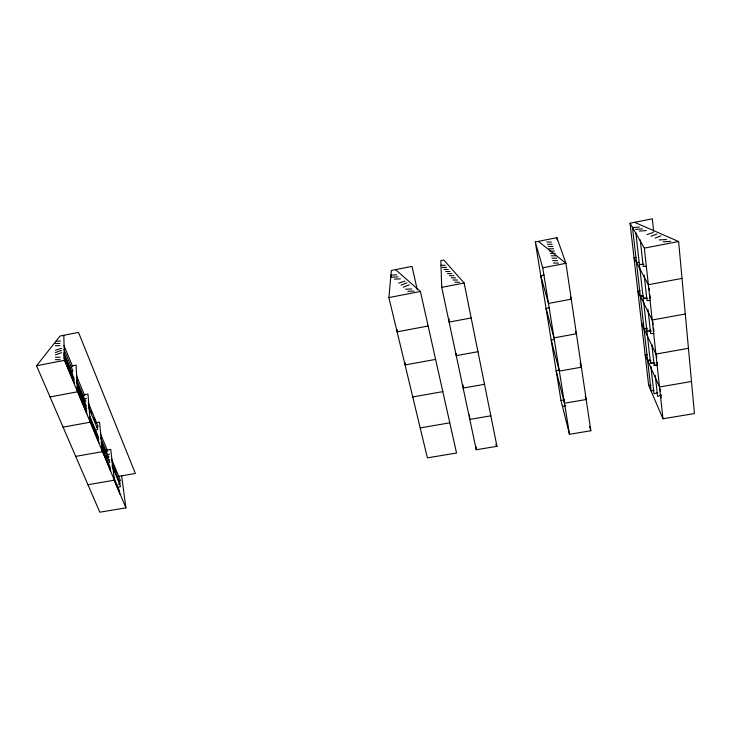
<?xml version="1.0" encoding="UTF-8"?>
<svg xmlns="http://www.w3.org/2000/svg" width="731" height="731" viewBox="0 0 731 731"><rect width="100%" height="100%" fill="white"/><g stroke="black" fill="none" stroke-linecap="round" stroke-linejoin="round"><path stroke-width="1.1" d="M405.166 362.695L405.065 364.943L435.603 359.387M397.262 329.626L397.116 331.837L428.138 326.017M395.562 269.629L420.407 291.477L456.546 453.019L427.388 457.853L388.883 297.581L391.359 270.461L412.001 266.376L417.264 289.768M106.077 451.986L107.174 450.004L110.737 449.373L114.392 480.194L87.948 484.717M83.069 396.631L84.321 394.731L87.976 394.046L90.242 422.198L63.067 427.132M71.062 367.656L72.378 365.829L76.079 365.116L77.577 391.779L50.028 396.942M121.62 475.844L125.915 507.862L99.818 512.193L36.55 365.756L60.061 336.032L78.491 332.386L135.381 473.478L118.102 476.448M651.047 236.314L656.831 234.057M655.067 238.114L660.879 235.839M403.247 287.164L409.259 284.889M400.999 285.117L406.975 282.86M55.382 352.58L61.559 350.341M55.392 354.91L61.605 352.662M661.354 395.06L657.589 396.403L655.268 375.432M653.925 390.19L651.129 391.176L632.507 227.505L639.387 227.049M657.708 392.501L653.971 393.835L650.882 366.377M635.851 232.75L650.508 363.079L652.408 362.412M651.851 344.575L654.172 365.491L656.082 364.824M649.539 359.89L647.648 360.557L650.892 360.547M646.935 327.936L644.048 328.932L647.337 328.877M650.809 329.964L646.935 331.298L651.358 331.225M117.782 487.458L120.597 486.499L112.035 465.848M642.284 295.58L640.329 296.247L643.664 296.137M645.208 297.782L643.243 298.458L647.73 298.312M118.632 481.382L120.487 480.751L111.596 459.242M118.367 484.297L120.222 483.657L112.145 464.121M106.662 455.066L109.486 454.115M107.274 457.56L109.166 456.93M107.567 460.302L109.467 459.653M107.868 463.061L109.787 462.412L101.253 441.844M96.245 427.324L98.155 426.685L88.213 402.617M94.875 430.349L97.762 429.389L88.625 407.313M647.072 234.541L653.304 232.476M83.562 399.382L86.477 398.432M84.065 401.648L86.02 401.008M398.788 283.098L405.011 281.079M55.373 350.268L61.55 348.294M535.284 241.979L556.912 237.694L565.931 263.315L590.831 430.742L569.486 434.287L560.979 400.46L535.284 241.979L542.758 267.802L569.486 434.287M634.581 222.325L678.615 241.513L694.45 413.554L662.98 418.772L648.662 385.42L630.04 223.22L652.344 218.807L653.642 231.261M36.55 365.756L64.492 360.346L125.915 507.862M388.883 297.581L420.407 291.477M441.725 287.347L464.148 283.016L496.961 446.312L476.247 449.748L441.725 287.347L440.839 260.665L443.827 260.072L464.148 283.016M542.758 267.802L565.931 263.315L538.363 241.367M630.04 223.22L644.349 248.138L678.615 241.513M544.12 275.121L540.757 275.77L548.478 303.447L571.267 299.171L570.555 297.06M636.253 257.403L634.015 257.833L648.342 284.715L682.005 278.401M471.175 317.948L449.108 322.088L448.953 318.67M549.374 307.842L546.057 308.464L554.007 337.859L576.412 333.784L575.717 331.618M640.054 290.901L637.861 291.313L652.198 320.004L685.285 313.983M477.955 351.693L456.245 355.641L456.117 353.411M95.916 422.774L99.526 422.116L102.504 451.657L75.704 456.382M554.454 339.513L551.192 340.107L559.343 371.092L581.383 367.209L580.067 362.951M643.737 323.303L641.571 323.696L655.917 354.069L688.447 348.331M559.37 370.197L556.163 370.763L564.496 403.22L586.189 399.51L585.22 396.275M647.3 354.672L645.171 355.056L659.508 386.973L691.499 381.5M412.75 396.942L442.822 391.642M463.134 388.06L484.498 384.296M560.979 400.46L564.314 399.894M648.662 385.42L650.828 385.045M420.188 427.9L449.793 422.838M490.839 415.82L469.805 419.411L469.457 414.87M562.45 406.308L565.821 405.732M635.467 229.351L642.403 228.894M639.287 231.051L646.286 230.603M659.152 239.942L666.453 239.503M663.282 241.787L670.656 241.358M636.482 262.456L638.739 262.347M396.787 274.838L390.93 275.13L391.45 277.323M639.424 264.494L643.974 264.266M392.3 277.195L398.194 276.912M646.149 266.258L643.198 266.395L640.265 239.887M394.429 279.141L400.369 278.858M405.522 289.229L411.699 288.973M407.834 291.331L414.048 291.084M650.371 300.441L646.981 300.542L644.175 275.212M55.995 341.167L60.527 341.094M653.98 333.51L650.636 333.555L647.949 309.35M55.337 343.497L59.896 343.433M55.346 345.726L59.933 345.662M546.788 242.034L551.393 242.007M55.401 357.285L60.125 357.249M547.501 244.264L552.133 244.236M548.223 246.511L552.892 246.493M55.41 359.679L60.161 359.652M548.954 248.796L553.65 248.778M549.694 251.099L554.418 251.099M650.508 363.079L654.866 363.069M550.443 253.438L555.204 253.438M654.172 365.491L657.461 365.491M551.192 255.804L555.989 255.813M551.96 258.198L556.794 258.207M70.761 371.211L73.009 371.22L63.972 349.4M552.746 260.62L557.598 260.647M553.531 263.078L558.42 263.105M440.994 265.262L445.243 265.298M442.191 267.382L446.477 267.418M443.945 269.419L448.267 269.465M445.727 271.475L450.077 271.53M447.527 273.568L451.904 273.622M449.346 275.678L453.759 275.751M451.191 277.826L455.641 277.899M453.065 279.991L457.542 280.074M454.956 282.193L459.47 282.276M106.041 456.144L108.234 456.272L100.64 437.933M495.7 444.421L496.961 446.312M64.1 354.416L74.26 378.905M77.239 386.069L86.578 408.565M89.566 415.756L98.521 437.321M63.853 355.102L66.466 361.397M67.773 364.541L69.518 368.735M70.386 370.836L71.693 373.98M89.484 416.78L96.693 434.123M64.118 356.49L74.343 381.089M76.947 387.512L86.77 411.142M89.346 417.328L98.776 440.025M101.362 446.248L110.418 468.023M113.707 477.096L119.756 491.643M63.752 357.815L74.461 383.556M77.084 390.007L86.971 413.755M89.557 419.969L99.041 442.758M102.075 450.049L110.746 470.883M113.607 478.924L120.122 494.567M63.953 345.461L72.616 366.423M76.517 375.853L84.75 395.754M88.652 405.193L89.95 408.337M90.818 410.429L92.115 413.572M93.842 417.766L95.149 420.91M100.348 433.483L107.713 451.292M112.044 461.773L116.375 472.253M76.463 379.572L85.107 400.433M76.335 381.765L86.395 406.016M63.798 352.826L72.46 373.696M77.678 386.27L78.985 389.413M79.853 391.514L84.202 401.986M101.116 442.739L105.365 452.964M106.205 455.011L107.484 458.081M589.57 426.392L590.831 430.742M556.912 237.694L557.25 239.932M644.349 248.138L662.98 418.772M649.192 288.261L649.439 290.481M649.923 294.904L650.279 298.23M652.81 321.466L653.176 324.783M653.532 328.1L653.898 331.417M656.429 354.663L656.794 357.98M657.27 362.412L657.516 364.623M660.166 389.011L660.413 391.231M660.778 394.557L661.135 397.883M475.972 446.431L476.247 449.748M462.906 384.68L463.061 386.937M63.807 335.291L64.492 360.346"/></g></svg>
